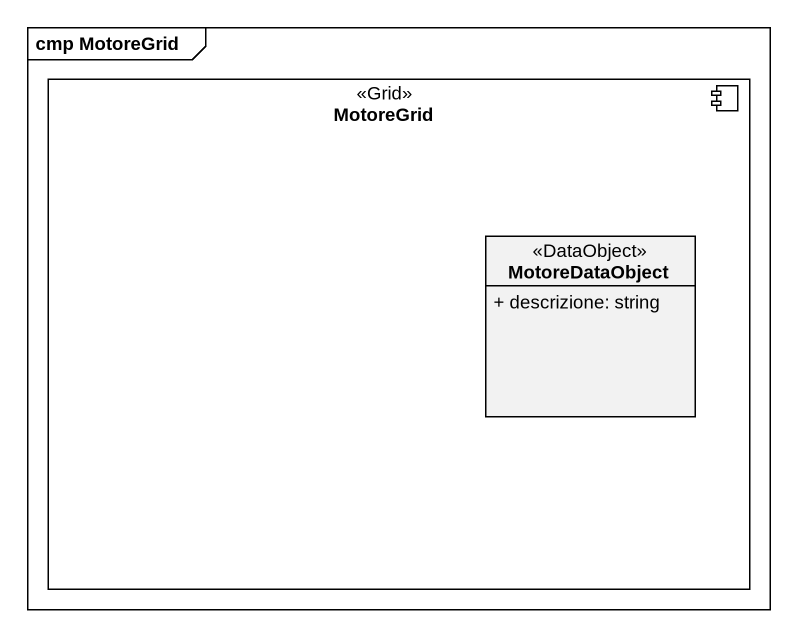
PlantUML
@startuml
mainframe cmp MotoreGrid
hide circle
hide empty members
skinparam classAttributeIconSize 0
component MotoreGrid <<Grid>> {
  class MotoreDataObject <<DataObject>> {
    + descrizione: string
  }
}
@enduml
